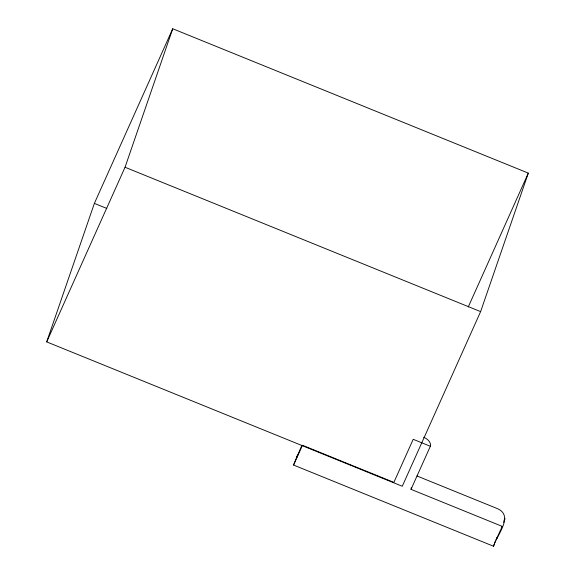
<?xml version="1.0" encoding="UTF-8"?>
<svg xmlns="http://www.w3.org/2000/svg" width="575" height="575" viewBox="0 0 575 575"><rect width="100%" height="100%" fill="white"/><g stroke="black" fill="none" stroke-linecap="round" stroke-linejoin="round"><path stroke-width="0.86" d="M298.058 454.854A11.852 7.489 24.2 0 0 297.282 455.745L293.573 465.053L493.558 546.25C496.505 535.196 514.934 515.545 496.649 508.314L416.968 475.971M46.69 341.888L94.379 203.385L172.73 28.75L528.31 173.118L480.621 311.614L402.27 486.256L46.69 341.888L125.041 167.253L172.73 28.75M297.131 456.04L296.484 457.916L301.925 445.287M493.558 546.25L495.161 541.6M496.901 537.855L496.469 539.113L500.768 529.539M501.12 528.741L501.946 526.355M293.573 465.053L302.45 445.266L393.875 482.382L413.202 439.307L430.344 446.265L411.017 489.339L502.435 526.463M468.266 306.949L528.31 173.118M504.009 520.447L504.979 518.283M503.556 522.323L504.857 519.433M495.815 540.141L496.793 537.963M125.041 167.253L480.621 311.614M94.379 203.385L106.842 208.445M411.218 487.787A9.258 5.851 24.2 0 1 411.017 489.339M423.682 437.237A9.258 5.851 24.2 0 1 430.344 446.265"/></g></svg>
